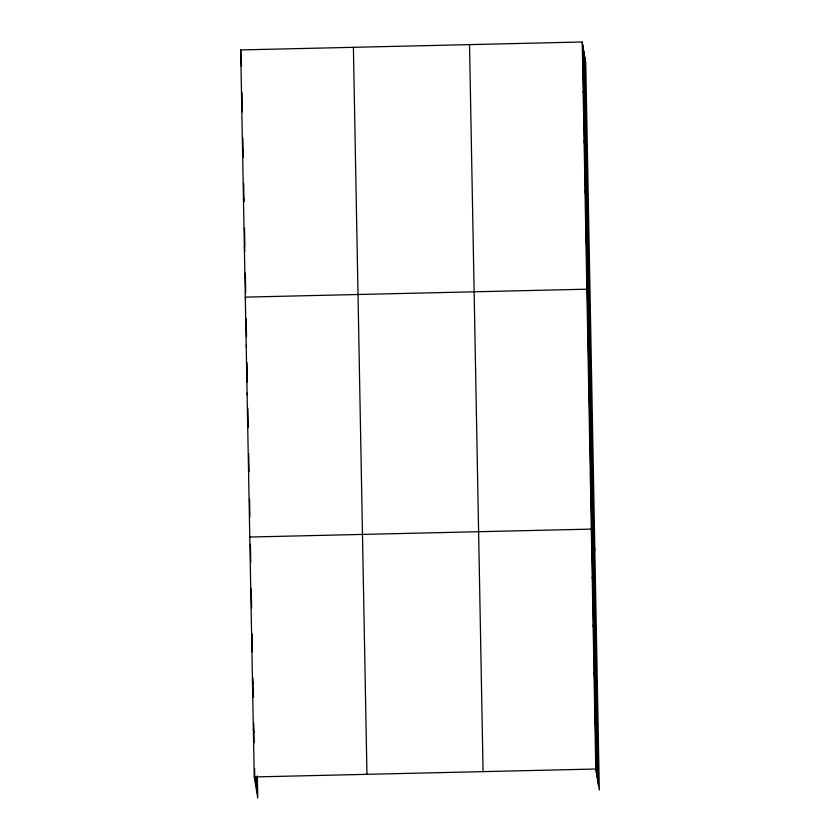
<?xml version="1.0" encoding="UTF-8"?>
<svg xmlns="http://www.w3.org/2000/svg" width="840" height="840" viewBox="0 0 840 840"><rect width="100%" height="100%" fill="white"/><g stroke="black" fill="none" stroke-linecap="round" stroke-linejoin="round"><path stroke-width="1.26" d="M257.355 775.95L257.764 798L254.247 776.948L240.681 49.928L582.236 42L585.753 63.053L599.319 790.073L595.791 769.02L582.236 42M249.774 537.033L591.318 529.106L594.836 550.158M254.247 776.948L595.791 769.02M583.149 91.434L583.716 94.784M584.073 140.879L584.64 144.228M584.997 190.312L585.553 193.662M585.921 239.747L586.477 243.096M590.363 310.244L586.845 289.191L245.291 297.119L245.669 299.344M587.738 337.176L588.294 340.526M588.63 385.151L589.197 388.5M589.523 433.136L590.09 436.485M590.425 481.12L590.982 484.47M592.211 577.091L592.778 580.44M593.103 625.075L593.67 628.425M594.006 673.05L594.562 676.41M594.899 721.035L595.455 724.385M240.681 49.928L241.49 66.287M241.605 99.361L242.172 102.711M242.529 148.806L243.085 152.155M243.453 198.24L244.01 201.59L243.673 183.372M244.377 247.674L244.934 251.024M246.194 345.093L246.561 347.33M247.086 393.078L247.464 395.315M251.748 634.116L252.126 636.352M252.452 680.977L253.019 684.327M253.355 728.962L253.911 732.312M584.776 57.215L598.343 784.235M583.769 51.188L597.335 778.218M582.792 45.349L596.358 772.37M469.518 44.615L483.084 771.635M353.399 47.313L366.954 774.333M256.505 776.601L256.788 792.162M255.612 777.063L255.78 786.135M241.972 92.305L242.34 111.825M242.823 137.844L243.191 157.353M244.493 227.609L244.86 247.128M245.343 273.147L245.71 292.656M246.194 318.623L246.53 336.777M247.013 362.712L247.38 382.169M247.863 408.104L248.231 427.56M248.714 453.495L249.049 471.65M249.553 498.887L249.9 517.041M250.404 544.268L250.74 562.422M251.223 588.368L251.591 607.813M252.073 633.759L252.41 651.913M252.893 677.849L253.26 697.295M253.743 723.24L254.1 742.686M254.594 768.631L254.803 780.297"/></g></svg>
